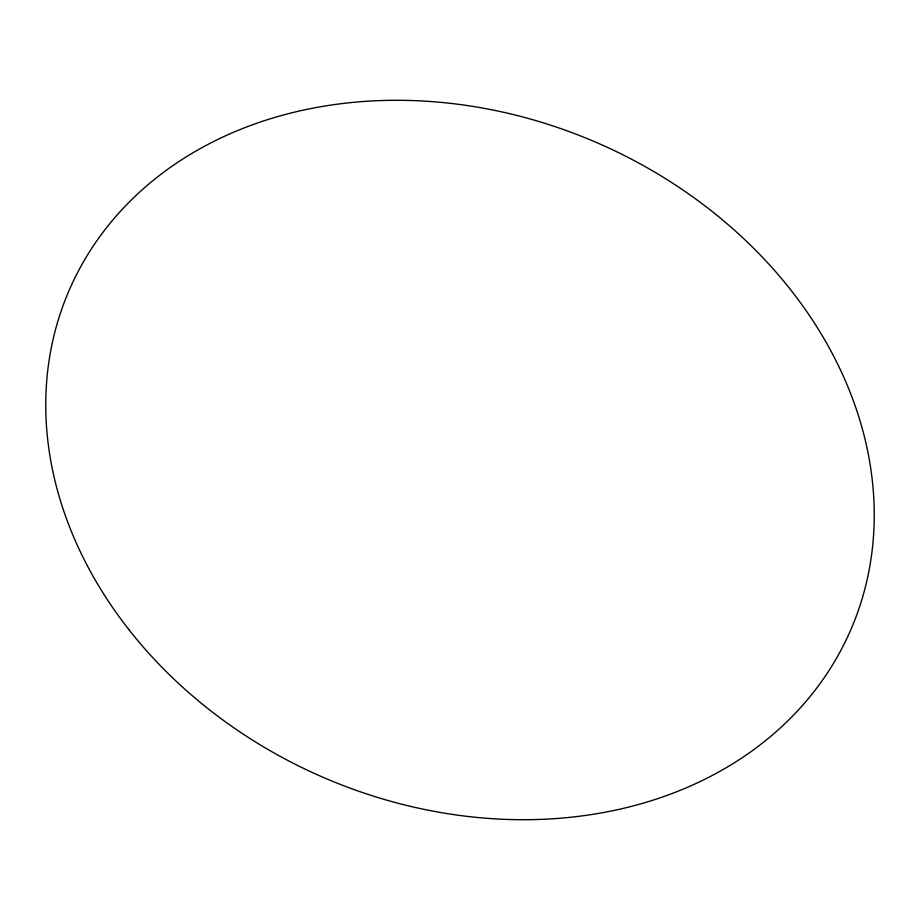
<?xml version="1.0" encoding="UTF-8"?>
<svg xmlns="http://www.w3.org/2000/svg" width="920" height="920" viewBox="0 0 920 920"><rect width="100%" height="100%" fill="white"/><g stroke="black" fill="none" stroke-linecap="round" stroke-linejoin="round"><path stroke-width="1.38" d="M128.811 629.533A426.086 345.586 23.6 0 0 841.075 649.98A426.086 345.586 23.6 0 0 410.113 100.487A426.086 345.586 23.6 0 0 128.811 629.533"/></g></svg>
